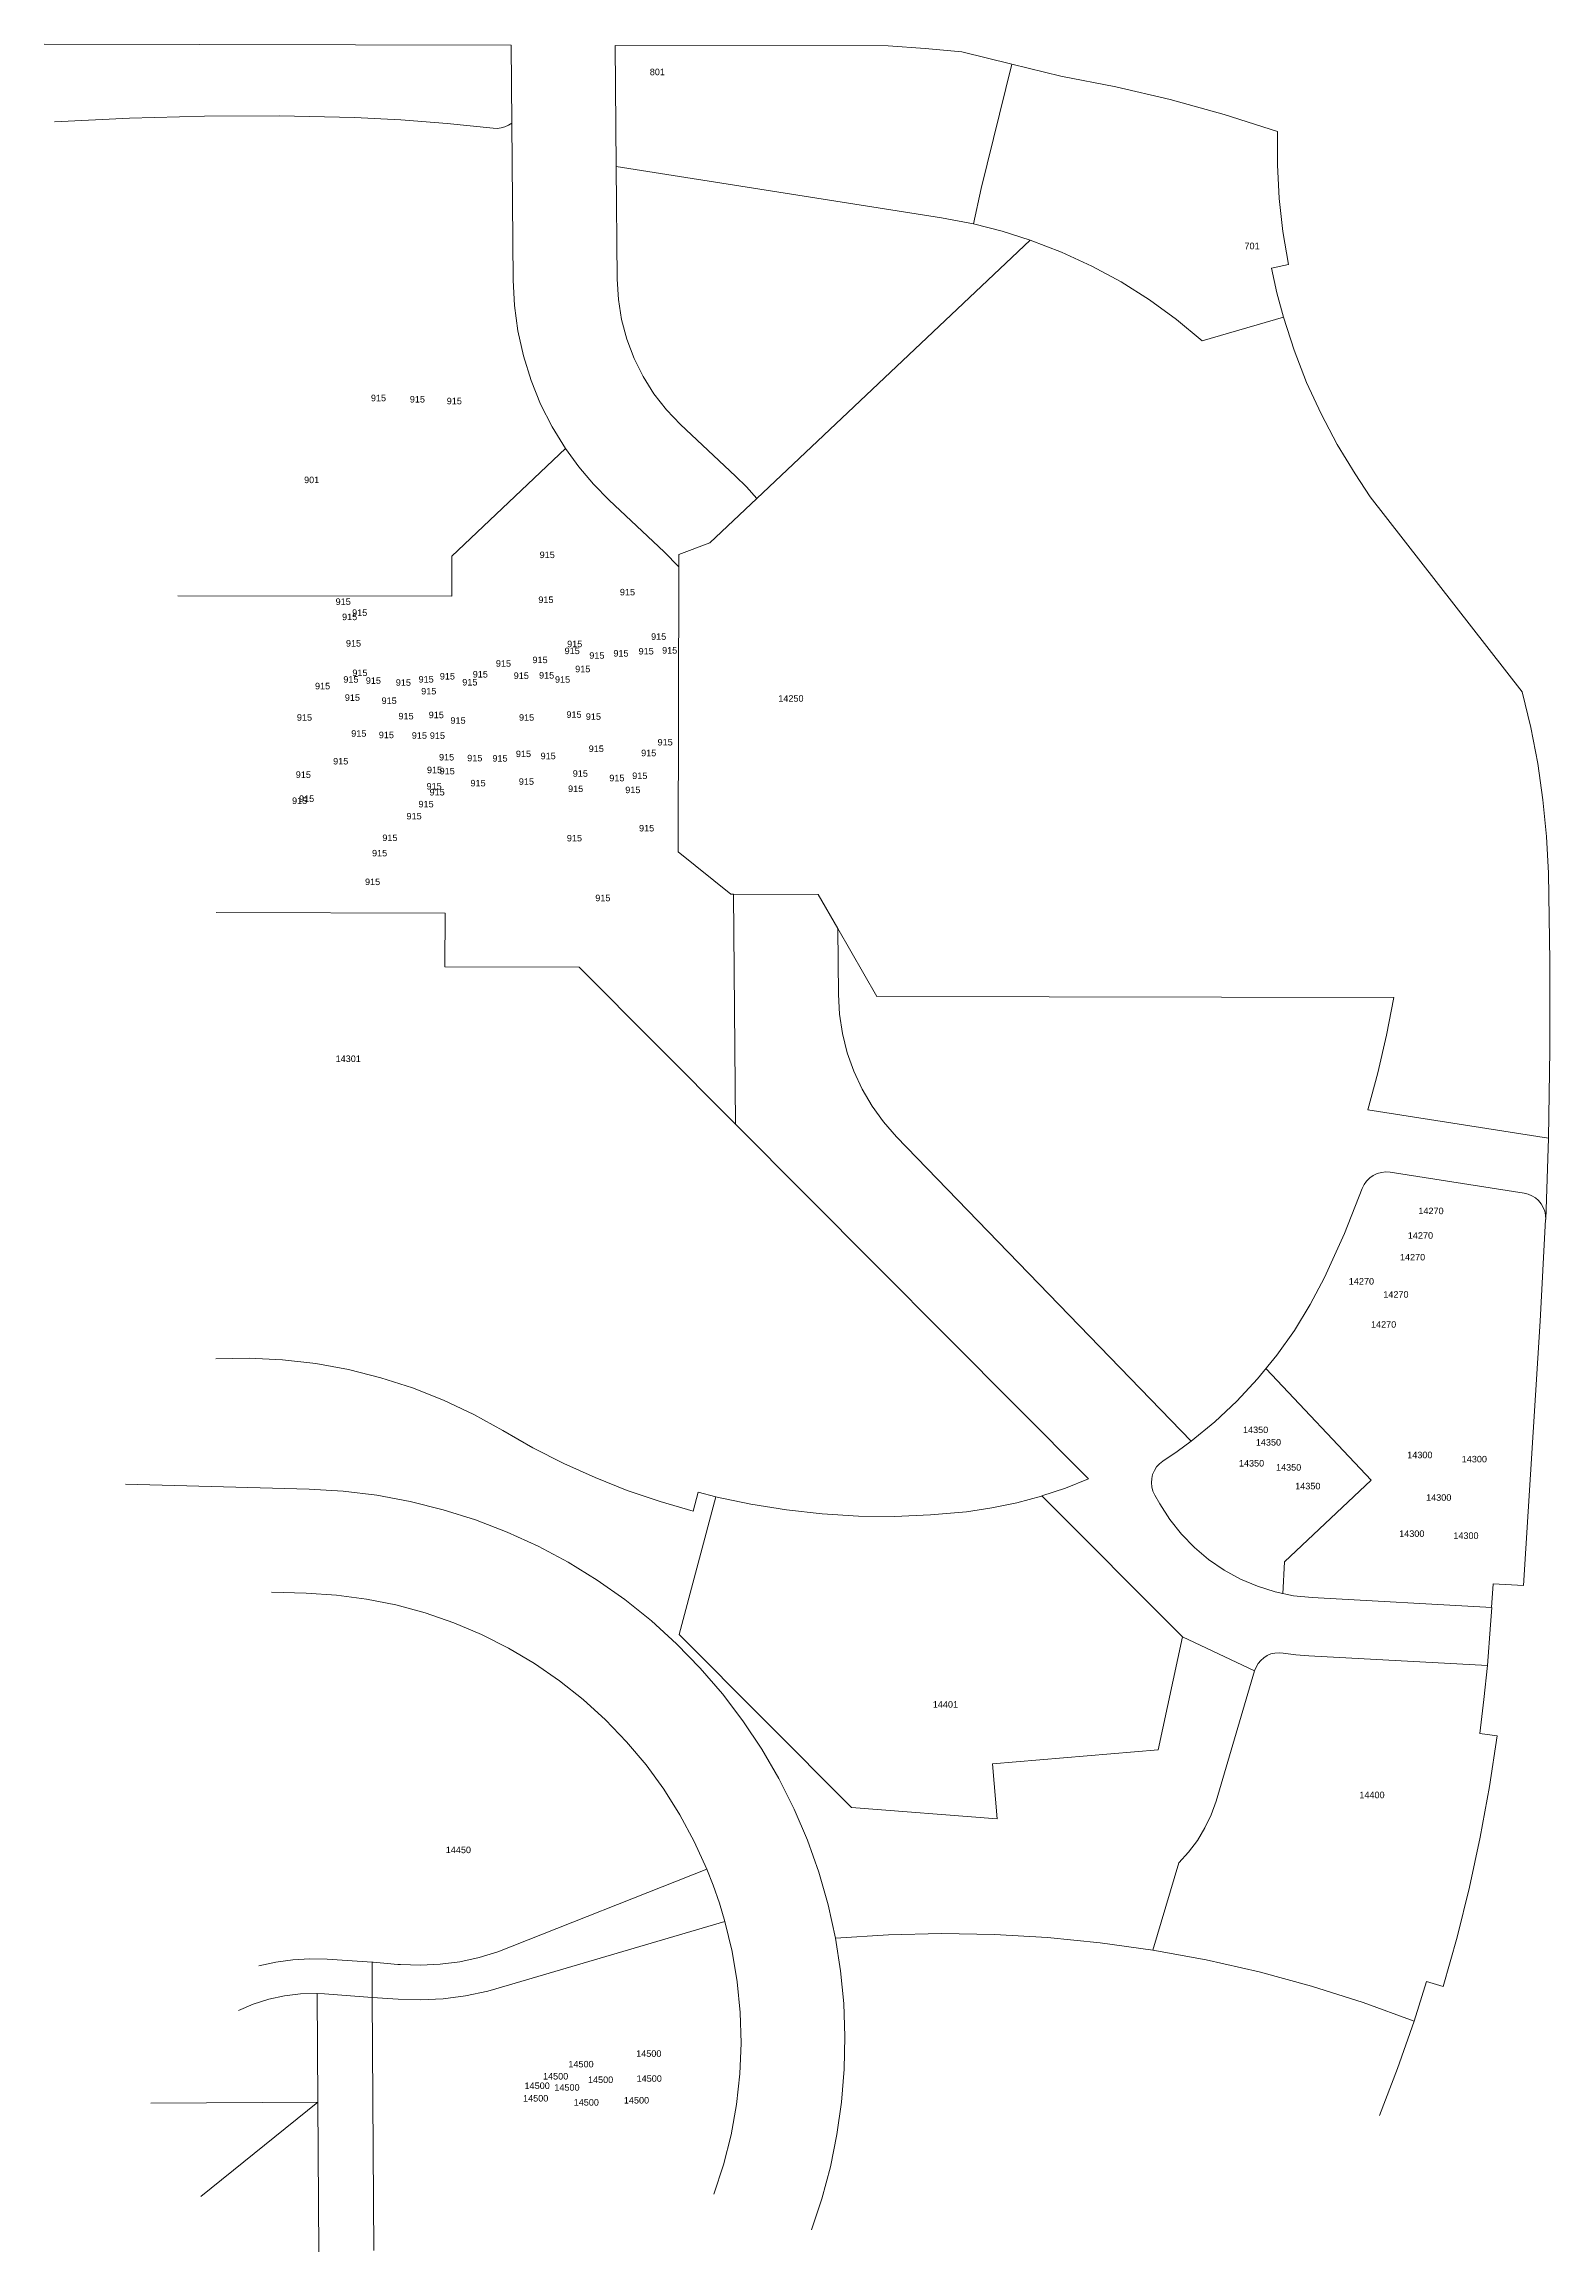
# Model space of a CAD drawing. Header units: feet. Extents: x 865220 to 2822444, y -2240498 to 975731.
# Drawn here: x 2809075 to 2810812, y 962899 to 965446 of the extents above; entities that cross this region are included whole.
import ezdxf
from ezdxf.enums import TextEntityAlignment as Align

# ---------------------------------------------------------------- set-up
doc = ezdxf.new("R2010")
doc.units = ezdxf.units.FT
doc.header["$LTSCALE"] = 0.015
doc.header["$MEASUREMENT"] = 0
doc.layers.add('Dakota County Addresses', color=7, linetype='Continuous')
doc.layers.add('Dakota County Parcels', color=7, linetype='Continuous')
doc.styles.add('Dimensions 100', font='arial.ttf')

# ---------------------------------------------------------------- blocks, each defined once
blk = doc.blocks.new('ACMAP_ANN_TEMPLATE_Dakota County Addresses')
at = {"layer": 'Dakota County Addresses', "style": 'Dimensions 100'}
blk.add_attdef('DakotaCountyAddress', text='', height=50, dxfattribs=at).set_placement((0, 0), align=Align.CENTER)

msp = doc.modelspace()

# ---------------------------------------------------------------- linework, layer by layer
at = {"layer": 'Dakota County Parcels', "lineweight": 5}
for p, q in [((2809074.8, 965446.4), (2809613.8, 965445.3)), ((2809613.8, 965445.3), (2809614.6, 965355.3)), ((2809735, 965305.4), (2809733.8, 965445)), ((2809733.8, 965445), (2810048.8, 965444.3)), ((2810133.7, 965437.6), (2810191.5, 965423.4)), ((2810156.2, 965279.7), (2810191.5, 965423.4)), ((2810191.5, 965423.4), (2810248.1, 965409.5)), ((2809614.6, 965355.3), (2809616.1, 965174.2)), ((2810110.1, 965246.1), (2809735, 965305.4)), ((2809736.1, 965175.2), (2809735, 965305.4)), ((2810156.2, 965279.7), (2810147.1, 965239)), ((2810147.1, 965239), (2810110.1, 965246.1)), ((2810212.6, 965220.4), (2809897.2, 964922.3)), ((2810510.6, 965192), (2810491, 965188.1)), ((2810504.9, 965131.5), (2810411, 965104.2)), ((2809872.4, 964948.1), (2809809.2, 965007.6)), ((2809545.3, 964855.7), (2809676.5, 964979.7)), ((2810587.7, 964950.5), (2810604.9, 964924)), ((2809726.9, 964920.3), (2809790.1, 964860.8)), ((2809897.2, 964922.3), (2809842.8, 964871)), ((2810604.9, 964924), (2810780.3, 964699.2)), ((2809842.8, 964871), (2809807, 964857.6)), ((2809545.2, 964809.3), (2809545.3, 964855.7)), ((2809807, 964843.2), (2809790.1, 964860.8)), ((2809807, 964843.2), (2809806.3, 964514.3)), ((2809807, 964857.6), (2809807, 964843.2)), ((2809229.2, 964809.9), (2809545.2, 964809.3)), ((2809806.3, 964514.3), (2809867.2, 964465.6)), ((2809867.2, 964465.6), (2809870.4, 964465.6)), ((2809870.4, 964465.6), (2809872.6, 964200.3)), ((2809870.4, 964465.6), (2809968.1, 964465.4)), ((2809968.1, 964465.4), (2809990.7, 964426)), ((2809537.4, 964443.8), (2809273.2, 964444.3)), ((2809537.2, 964381.6), (2809537.4, 964443.8)), ((2809990.7, 964426), (2809991.3, 964349.9)), ((2809990.7, 964426), (2810035.7, 964347.7)), ((2809692.3, 964381.3), (2809537.2, 964381.6)), ((2809872.6, 964200.3), (2809692.3, 964381.3)), ((2810035.7, 964347.7), (2810632.3, 964346.4)), ((2810280, 963791.1), (2809872.6, 964200.3)), ((2810602.1, 964216.7), (2810810.7, 964184.2)), ((2810058.5, 964185.7), (2810398.3, 963834.5)), ((2810782.6, 964120.6), (2810627.8, 964144.7)), ((2810801.1, 963973), (2810807.3, 964090.3)), ((2810781.7, 963667.8), (2810801.1, 963973)), ((2810605.9, 963789.5), (2810484.7, 963917.8)), ((2809380.5, 963779), (2809168.7, 963785)), ((2809850, 963770.4), (2809807.7, 963611.5)), ((2809823.8, 963753.6), (2809829.6, 963775.5)), ((2809829.6, 963775.5), (2809850, 963770.4)), ((2810388.3, 963608.6), (2810225.9, 963771.3)), ((2810356.3, 963772.3), (2810362.1, 963762.2)), ((2810506.2, 963695.3), (2810605.9, 963789.5)), ((2810504.2, 963658.4), (2810506.2, 963695.3)), ((2810745, 963642.7), (2810746.7, 963670)), ((2810746.7, 963670), (2810781.7, 963667.8)), ((2809337.2, 963660.1), (2809377.2, 963659)), ((2810537.9, 963654), (2810745.1, 963642.7)), ((2810745.1, 963642.7), (2810743.8, 963622.7)), ((2810740.2, 963575.5), (2810743.8, 963622.7)), ((2809807.7, 963611.5), (2810006.5, 963411.7)), ((2810360.4, 963478.2), (2810388.3, 963608.6)), ((2810471.6, 963569.4), (2810388.3, 963608.6)), ((2810471.6, 963569.4), (2810427, 963419.2)), ((2810740.2, 963575.5), (2810534.2, 963586.8)), ((2810731.4, 963497.2), (2810751.3, 963494.6)), ((2810169.1, 963462.3), (2810360.4, 963478.2)), ((2810174.3, 963398.8), (2810169.1, 963462.3)), ((2810006.5, 963411.7), (2810174.3, 963398.8)), ((2809598.5, 963245.2), (2809839.5, 963340.8)), ((2810384, 963348.1), (2810354.1, 963247.3)), ((2809611.6, 963207.3), (2809860.3, 963280.4)), ((2809401.3, 963236.6), (2809453.2, 963233.4)), ((2809453.2, 963233.4), (2809454.4, 963233.3)), ((2809454.4, 963233.3), (2809482.9, 963230.7)), ((2809482.9, 963230.7), (2809486, 963230.5)), ((2810655.5, 963165.3), (2810669.9, 963211.1)), ((2810669.9, 963211.1), (2810689.1, 963205.3)), ((2809389.8, 963197.2), (2809389.4, 963197.2)), ((2809398.4, 963196.7), (2809389.8, 963197.2)), ((2809390.6, 963071.6), (2809389.8, 963197.2)), ((2809398.4, 963196.7), (2809453.5, 963192.7)), ((2809455.2, 962900.5), (2809453.5, 963192.7)), ((2809453.5, 963192.7), (2809483.2, 963190.6)), ((2809198, 963070.5), (2809390.6, 963071.6)), ((2809390.6, 963071.6), (2809255.8, 962963)), ((2809391.6, 962899.1), (2809390.6, 963071.6))]:
    msp.add_line(p, q, dxfattribs=at)
for points in [[(2810133.7, 965437.6), (2810091.3, 965441.5), (2810048.8, 965444.3)], [(2810498.1, 965345.8), (2810436.6, 965365.3), (2810374.3, 965382.4), (2810311.4, 965397.2), (2810248.1, 965409.5)], [(2809433, 965361.6), (2809346.4, 965363.6), (2809259.9, 965363.5), (2809173.4, 965361.2), (2809086.9, 965356.9)], [(2809592.8, 965349.3), (2809539.7, 965354.9), (2809486.4, 965359), (2809433, 965361.6)], [(2809592.8, 965349.3), (2809597.4, 965349.1), (2809602, 965349.7), (2809606.5, 965350.9), (2809610.7, 965352.8), (2809614.6, 965355.3)], [(2810498.1, 965345.8), (2810497.9, 965307.1), (2810499.9, 965268.5), (2810504.1, 965230.1), (2810510.6, 965192)], [(2810212.6, 965220.4), (2810180.1, 965230.7), (2810147.1, 965239)], [(2810411, 965104.2), (2810381.3, 965128.8), (2810350.1, 965151.4), (2810317.5, 965172), (2810283.6, 965190.4), (2810248.6, 965206.5), (2810212.6, 965220.4)], [(2809616.1, 965174.2), (2809617.6, 965144.7), (2809621.5, 965115.5), (2809627.9, 965086.7), (2809636.6, 965058.5), (2809647.7, 965031.2), (2809661, 965004.8), (2809676.5, 964979.7)], [(2809736.1, 965175.2), (2809737.5, 965151.7), (2809741.2, 965128.6), (2809747.2, 965105.9), (2809755.5, 965083.9), (2809766, 965062.9), (2809778.5, 965043.1), (2809793, 965024.6), (2809809.2, 965007.6)], [(2810491, 965188.1), (2810497.3, 965159.6), (2810504.9, 965131.5)], [(2810504.9, 965131.4), (2810517.2, 965093.4), (2810531.6, 965056.2), (2810548.3, 965019.9), (2810567, 964984.6), (2810587.7, 964950.5)], [(2809676.5, 964979.7), (2809691.8, 964958.7), (2809708.7, 964938.9), (2809726.9, 964920.3)], [(2809897.2, 964922.3), (2809885.1, 964935.5), (2809872.4, 964948.1)], [(2810810.5, 964489.8), (2810808.4, 964532.1), (2810804.3, 964574.3), (2810798.2, 964616.3), (2810790.2, 964657.9), (2810780.3, 964699.2)], [(2810810.6, 964184.1), (2810812.2, 964286), (2810812.2, 964387.9), (2810810.5, 964489.8)], [(2809991.3, 964349.9), (2809992.6, 964327.2), (2809996, 964304.8), (2810001.5, 964282.7), (2810009.1, 964261.3), (2810018.7, 964240.8), (2810030.2, 964221.2), (2810043.5, 964202.8), (2810058.5, 964185.7)], [(2810602.1, 964216.7), (2810613.7, 964259.6), (2810623.8, 964302.8), (2810632.3, 964346.4)], [(2810807.4, 964090.4), (2810807.4, 964090.4), (2810810.7, 964184.2)], [(2810552.1, 964023.3), (2810575.1, 964074.1), (2810595.8, 964126)], [(2810627.8, 964144.7), (2810622.8, 964145.1), (2810617.8, 964144.6), (2810613, 964143.2), (2810608.5, 964141.1), (2810604.4, 964138.2), (2810600.8, 964134.6), (2810598, 964130.5), (2810595.8, 964126)], [(2810807.4, 964090.4), (2810807.4, 964090.4), (2810807.2, 964095.1), (2810806.3, 964099.8), (2810804.6, 964104.2), (2810802.2, 964108.3), (2810799.2, 964112), (2810795.6, 964115.1), (2810791.6, 964117.7), (2810787.2, 964119.5), (2810782.6, 964120.6)], [(2810398.3, 963834.5), (2810425.5, 963856.7), (2810451.1, 963880.7), (2810475, 963906.4), (2810497.2, 963933.6), (2810517.5, 963962.2), (2810535.8, 963992.2), (2810552.1, 964023.3)], [(2809604.1, 963846.6), (2809570.5, 963865.3), (2809535.7, 963881.7), (2809499.9, 963895.9), (2809463.3, 963907.7), (2809426, 963917), (2809388.2, 963923.9), (2809349.9, 963928.3), (2809311.5, 963930.1), (2809273.1, 963929.5)], [(2809604.1, 963846.6), (2809638.8, 963826.9), (2809674.3, 963808.8), (2809710.7, 963792.4), (2809747.7, 963777.7), (2809785.5, 963764.8), (2809823.8, 963753.6)], [(2810365.8, 963811.5), (2810382.3, 963822.7), (2810398.3, 963834.5)], [(2810225.9, 963771.3), (2810253.2, 963780.4), (2810280, 963791.1)], [(2810365.8, 963811.5), (2810361.9, 963808.5), (2810358.5, 963804.9), (2810355.9, 963800.7), (2810353.9, 963796.2), (2810352.8, 963791.4), (2810352.4, 963786.5), (2810352.9, 963781.6), (2810354.2, 963776.8), (2810356.3, 963772.3)], [(2809987.9, 963261), (2809979.4, 963299.3), (2809968.6, 963337), (2809955.5, 963374), (2809940.2, 963410), (2809922.6, 963445.1), (2809902.9, 963479), (2809881.2, 963511.7), (2809857.5, 963542.9), (2809831.9, 963572.6), (2809804.6, 963600.7), (2809775.5, 963627.1), (2809744.9, 963651.6), (2809712.9, 963674.2), (2809679.5, 963694.7), (2809644.9, 963713.2), (2809609.2, 963729.5), (2809572.6, 963743.6), (2809535.2, 963755.4), (2809497.2, 963764.9), (2809458.6, 963772), (2809419.7, 963776.7), (2809380.5, 963779)], [(2809849.6, 963770.4), (2809890.3, 963761.7), (2809931.4, 963755.1), (2809972.7, 963750.5), (2810014.3, 963748.1), (2810055.9, 963747.7), (2810097.5, 963749.4), (2810139, 963753.1)], [(2810139, 963753.1), (2810168.2, 963757.4), (2810197.1, 963763.4), (2810225.7, 963771.1)], [(2810362.1, 963762.2), (2810373.7, 963744.1), (2810387.1, 963727.3), (2810402.1, 963711.8), (2810418.5, 963698), (2810436.3, 963685.8), (2810455.1, 963675.4), (2810474.9, 963667), (2810495.4, 963660.6), (2810516.5, 963656.2), (2810537.9, 963654)], [(2809839.5, 963340.8), (2809825, 963372.6), (2809808.5, 963403.3), (2809789.8, 963432.8), (2809769.3, 963461), (2809746.9, 963487.7), (2809722.7, 963512.9), (2809696.9, 963536.4), (2809669.5, 963558), (2809640.8, 963577.8), (2809610.8, 963595.6), (2809579.6, 963611.3), (2809547.5, 963624.9), (2809514.5, 963636.3), (2809480.8, 963645.5), (2809446.6, 963652.3), (2809412, 963656.8), (2809377.2, 963659)], [(2810504.4, 963590), (2810499.7, 963590.4), (2810495, 963590), (2810490.4, 963588.9), (2810486.1, 963587), (2810482.1, 963584.5), (2810478.6, 963581.4), (2810475.6, 963577.8), (2810473.3, 963573.8), (2810471.6, 963569.4)], [(2810504.4, 963590), (2810519.3, 963588), (2810534.2, 963586.8)], [(2810731.4, 963497.2), (2810736.1, 963536.3), (2810740.1, 963575.5)], [(2810689.1, 963205.3), (2810705.2, 963262.3), (2810719.4, 963319.8), (2810731.9, 963377.7), (2810742.5, 963436), (2810751.3, 963494.6)], [(2810384, 963348.1), (2810395.4, 963360.4), (2810405.5, 963373.8), (2810414.2, 963388.2), (2810421.4, 963403.3), (2810427, 963419.2)], [(2809860.3, 963280.4), (2809854.1, 963301.5), (2809846.9, 963322.2), (2809839.5, 963340.8)], [(2809847.6, 962965.6), (2809858.7, 962999.4), (2809867.4, 963033.9), (2809873.7, 963068.9), (2809877.5, 963104.3), (2809879, 963139.8), (2809877.9, 963175.3), (2809874.5, 963210.7), (2809868.6, 963245.8), (2809860.3, 963280.4)], [(2809960.3, 962924.4), (2809972.3, 962960.4), (2809982.1, 962997.1), (2809989.6, 963034.3), (2809995, 963071.9), (2809998.1, 963109.8), (2809998.9, 963147.7), (2809997.5, 963185.6), (2809993.8, 963223.4), (2809987.9, 963260.9)], [(2810354.1, 963247.3), (2810293.4, 963255.8), (2810232.5, 963261.9), (2810171.4, 963265.4), (2810110.2, 963266.4), (2810049, 963265), (2809987.9, 963261)], [(2809401.3, 963236.6), (2809381.5, 963237.2), (2809361.7, 963236.1), (2809342, 963233.4), (2809322.7, 963229.1)], [(2809453.5, 963192.7), (2809453.3, 963212.8), (2809453.2, 963233.4)], [(2809486, 963230.5), (2809508.9, 963229.8), (2809531.7, 963230.9), (2809554.3, 963233.8), (2809576.7, 963238.6), (2809598.5, 963245.2)], [(2810655.5, 963165.3), (2810596.7, 963186.7), (2810537.1, 963205.6), (2810476.7, 963222), (2810415.6, 963235.9), (2810354.1, 963247.2)], [(2809483.2, 963190.6), (2809509.2, 963189.8), (2809535.2, 963191), (2809561.1, 963194.4), (2809586.6, 963199.9), (2809611.6, 963207.3)], [(2809389.4, 963197.2), (2809370.7, 963196.8), (2809352.2, 963194.6), (2809333.9, 963190.6), (2809316.1, 963185), (2809298.9, 963177.6)], [(2810615.8, 963056.2), (2810636.5, 963110.5), (2810655.5, 963165.3)]]:
    msp.add_lwpolyline(points, dxfattribs=at)

# ---------------------------------------------------------------- block references
at = {"layer": 'Dakota County Addresses', "lineweight": 5, "xscale": 0.15, "yscale": 0.15, "zscale": 0.15}
for p, values in [((2809782.4, 965410.6), {'DakotaCountyAddress': '801'}), ((2810468.6, 965209.8), {'DakotaCountyAddress': '701'}), ((2809460.6, 965034.4), {'DakotaCountyAddress': '915'}), ((2809505.5, 965032.9), {'DakotaCountyAddress': '915'}), ((2809548.1, 965030.9), {'DakotaCountyAddress': '915'}), ((2809383.5, 964939.9), {'DakotaCountyAddress': '901'}), ((2809655.3, 964853.4), {'DakotaCountyAddress': '915'}), ((2809747.9, 964810.4), {'DakotaCountyAddress': '915'}), ((2809419.9, 964799.4), {'DakotaCountyAddress': '915'}), ((2809427.3, 964781.8), {'DakotaCountyAddress': '915'}), ((2809438.9, 964786.7), {'DakotaCountyAddress': '915'}), ((2809653.8, 964801.6), {'DakotaCountyAddress': '915'}), ((2809783.9, 964759.1), {'DakotaCountyAddress': '915'}), ((2809431.8, 964751.3), {'DakotaCountyAddress': '915'}), ((2809604.8, 964728.1), {'DakotaCountyAddress': '915'}), ((2809647, 964732.2), {'DakotaCountyAddress': '915'}), ((2809684.1, 964742.6), {'DakotaCountyAddress': '915'}), ((2809687, 964750.6), {'DakotaCountyAddress': '915'}), ((2809712.6, 964737.3), {'DakotaCountyAddress': '915'}), ((2809740.4, 964739.8), {'DakotaCountyAddress': '915'}), ((2809769.5, 964742.2), {'DakotaCountyAddress': '915'}), ((2809796.6, 964743.2), {'DakotaCountyAddress': '915'}), ((2809396.1, 964702), {'DakotaCountyAddress': '915'}), ((2809428.8, 964709.7), {'DakotaCountyAddress': '915'}), ((2809439.2, 964717.3), {'DakotaCountyAddress': '915'}), ((2809454.7, 964708.3), {'DakotaCountyAddress': '915'}), ((2809489.3, 964706.1), {'DakotaCountyAddress': '915'}), ((2809515.6, 964709.8), {'DakotaCountyAddress': '915'}), ((2809540.1, 964713.3), {'DakotaCountyAddress': '915'}), ((2809566, 964706.4), {'DakotaCountyAddress': '915'}), ((2809578.1, 964715.6), {'DakotaCountyAddress': '915'}), ((2809625.4, 964714), {'DakotaCountyAddress': '915'}), ((2809654.6, 964714.4), {'DakotaCountyAddress': '915'}), ((2809673, 964709.6), {'DakotaCountyAddress': '915'}), ((2809696.3, 964721.7), {'DakotaCountyAddress': '915'}), ((2809430.5, 964688.7), {'DakotaCountyAddress': '915'}), ((2809472.9, 964685.1), {'DakotaCountyAddress': '915'}), ((2809518.6, 964696.1), {'DakotaCountyAddress': '915'}), ((2809936.5, 964687.7), {'DakotaCountyAddress': '14250'}), ((2809375.2, 964665.8), {'DakotaCountyAddress': '915'}), ((2809492.4, 964667.3), {'DakotaCountyAddress': '915'}), ((2809527.3, 964668.7), {'DakotaCountyAddress': '915'}), ((2809552.4, 964662.3), {'DakotaCountyAddress': '915'}), ((2809631.5, 964665.8), {'DakotaCountyAddress': '915'}), ((2809686.2, 964669.1), {'DakotaCountyAddress': '915'}), ((2809708.6, 964666.8), {'DakotaCountyAddress': '915'}), ((2809437.9, 964647.3), {'DakotaCountyAddress': '915'}), ((2809469.7, 964645.6), {'DakotaCountyAddress': '915'}), ((2809507.8, 964645), {'DakotaCountyAddress': '915'}), ((2809528.6, 964644.8), {'DakotaCountyAddress': '915'}), ((2809711.9, 964629.7), {'DakotaCountyAddress': '915'}), ((2809772.4, 964624.8), {'DakotaCountyAddress': '915'}), ((2809791.4, 964637.2), {'DakotaCountyAddress': '915'}), ((2809373.9, 964599.8), {'DakotaCountyAddress': '915'}), ((2809417, 964615.3), {'DakotaCountyAddress': '915'}), ((2809525.3, 964605.2), {'DakotaCountyAddress': '915'}), ((2809539.2, 964619.9), {'DakotaCountyAddress': '915'}), ((2809539.9, 964603.9), {'DakotaCountyAddress': '915'}), ((2809571.7, 964618.9), {'DakotaCountyAddress': '915'}), ((2809600.8, 964618.6), {'DakotaCountyAddress': '915'}), ((2809627.9, 964623.8), {'DakotaCountyAddress': '915'}), ((2809656.4, 964621.3), {'DakotaCountyAddress': '915'}), ((2809693.5, 964601.1), {'DakotaCountyAddress': '915'}), ((2809524.8, 964586.4), {'DakotaCountyAddress': '915'}), ((2809528.3, 964579.5), {'DakotaCountyAddress': '915'}), ((2809575.5, 964590), {'DakotaCountyAddress': '915'}), ((2809631.3, 964591.8), {'DakotaCountyAddress': '915'}), ((2809688.1, 964583.5), {'DakotaCountyAddress': '915'}), ((2809735.7, 964595.9), {'DakotaCountyAddress': '915'}), ((2809754.1, 964582.2), {'DakotaCountyAddress': '915'}), ((2809762.1, 964598.5), {'DakotaCountyAddress': '915'}), ((2809369.6, 964569.7), {'DakotaCountyAddress': '915'}), ((2809377.7, 964572.1), {'DakotaCountyAddress': '915'}), ((2809501.7, 964551.9), {'DakotaCountyAddress': '915'}), ((2809515.5, 964565.8), {'DakotaCountyAddress': '915'}), ((2809473.8, 964526.9), {'DakotaCountyAddress': '915'}), ((2809686.7, 964526.5), {'DakotaCountyAddress': '915'}), ((2809770, 964538), {'DakotaCountyAddress': '915'}), ((2809461.9, 964509.2), {'DakotaCountyAddress': '915'}), ((2809453.8, 964476.1), {'DakotaCountyAddress': '915'}), ((2809719.5, 964457.5), {'DakotaCountyAddress': '915'}), ((2809425.7, 964272), {'DakotaCountyAddress': '14301'}), ((2810675.1, 964096.4), {'DakotaCountyAddress': '14270'}), ((2810662.9, 964068.1), {'DakotaCountyAddress': '14270'}), ((2810653.8, 964043), {'DakotaCountyAddress': '14270'}), ((2810594.8, 964015.1), {'DakotaCountyAddress': '14270'}), ((2810634.6, 964000), {'DakotaCountyAddress': '14270'}), ((2810620.4, 963965.4), {'DakotaCountyAddress': '14270'}), ((2810472.7, 963843.8), {'DakotaCountyAddress': '14350'}), ((2810487.5, 963829.4), {'DakotaCountyAddress': '14350'}), ((2810662.2, 963814.8), {'DakotaCountyAddress': '14300'}), ((2810725.1, 963810), {'DakotaCountyAddress': '14300'}), ((2810468, 963805.2), {'DakotaCountyAddress': '14350'}), ((2810510.8, 963800.5), {'DakotaCountyAddress': '14350'}), ((2810532.9, 963778.9), {'DakotaCountyAddress': '14350'}), ((2810684, 963765.7), {'DakotaCountyAddress': '14300'}), ((2810652.9, 963724), {'DakotaCountyAddress': '14300'}), ((2810715.4, 963721.7), {'DakotaCountyAddress': '14300'}), ((2810114.8, 963527), {'DakotaCountyAddress': '14401'}), ((2810607, 963422.5), {'DakotaCountyAddress': '14400'}), ((2809552.8, 963359.1), {'DakotaCountyAddress': '14450'}), ((2809772.5, 963124.1), {'DakotaCountyAddress': '14500'}), ((2809665, 963097.9), {'DakotaCountyAddress': '14500'}), ((2809694.3, 963111.9), {'DakotaCountyAddress': '14500'}), ((2809642, 963072.5), {'DakotaCountyAddress': '14500'}), ((2809643.7, 963087), {'DakotaCountyAddress': '14500'}), ((2809678.1, 963085), {'DakotaCountyAddress': '14500'}), ((2809716.9, 963093.9), {'DakotaCountyAddress': '14500'}), ((2809773, 963095.3), {'DakotaCountyAddress': '14500'}), ((2809700.4, 963067.8), {'DakotaCountyAddress': '14500'}), ((2809758.3, 963070.2), {'DakotaCountyAddress': '14500'})]:
    msp.add_blockref('ACMAP_ANN_TEMPLATE_Dakota County Addresses', p, dxfattribs=at).add_auto_attribs(values)

doc.saveas('drawing.dxf')
